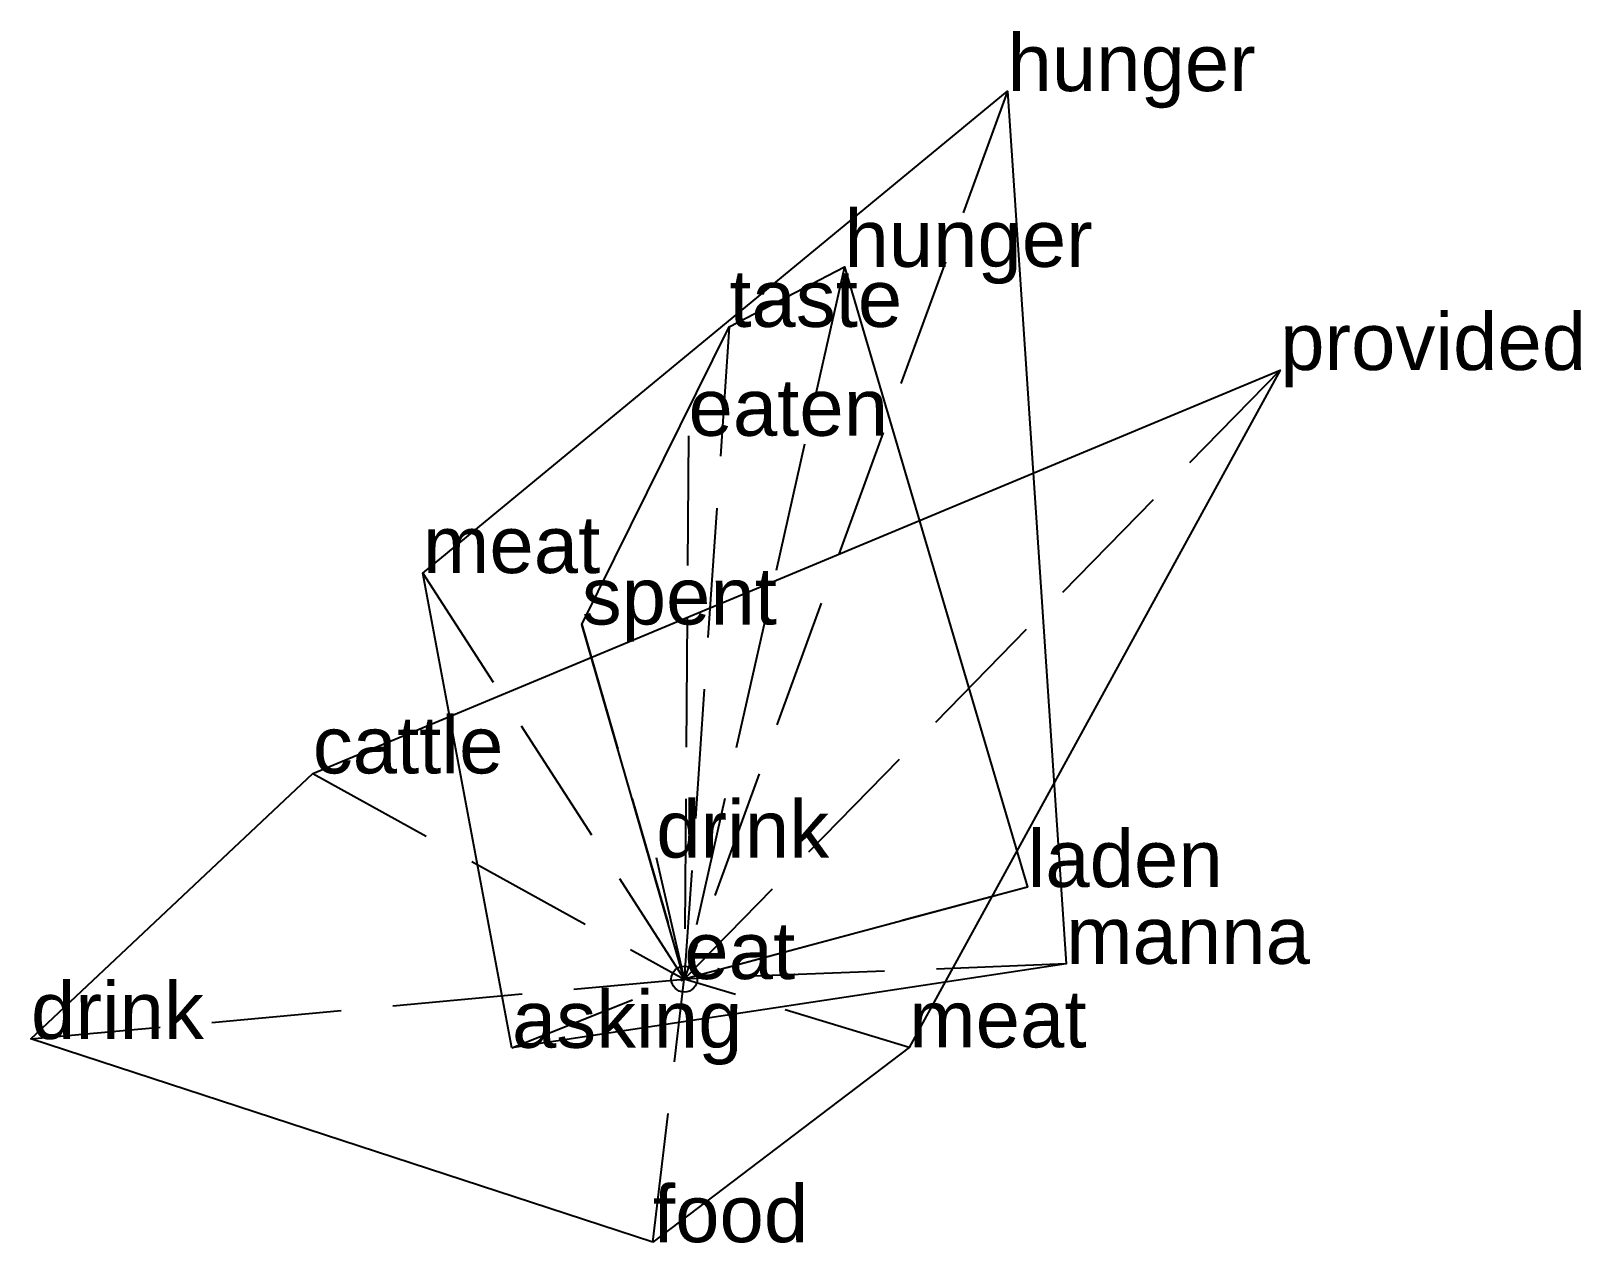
# Model space of a CAD drawing. Extents: x -1.26 to 1.73, y -0.51 to 1.83.
import ezdxf

# ---------------------------------------------------------------- set-up
doc = ezdxf.new("R2010")
doc.units = 0
doc.linetypes.add('DASHED2', pattern=[0.3, 0.25, -0.05])
for name, color, linetype in [('TEXT_nt', 1, 'CONTINUOUS'), ('TEXT_ot', 1, 'CONTINUOUS'), ('TEXT_q', 1, 'CONTINUOUS')]:
    doc.layers.add(name, color=color, linetype=linetype)
doc.styles.get("Standard").update_dxf_attribs({"font": 'arial.ttf'})

# ---------------------------------------------------------------- blocks, each defined once
blk = doc.blocks.new('ot-eat')
at = {"layer": 'LINES_ot', "linetype": 'DASHED2'}
for p in [(0.3085, 1.3727), (0.0867, 1.257), (0.0081, 1.0471), (-0.1974, 0.6834), (0.6614, 0.1773), (0, 0)]:
    blk.add_line(p, (0, 0), dxfattribs=at)
at = {"layer": 'ORIGIN_ot'}
blk.add_circle((0, 0), 0.025, dxfattribs=at)
at = {"layer": 'TEXT_ot'}
for s, p in [('hunger', (0.3085, 1.3727)), ('taste', (0.0867, 1.257)), ('eaten', (0.0081, 1.0471)), ('spent', (-0.1974, 0.6834)), ('laden', (0.6614, 0.1773)), ('eat', (0, 0))]:
    blk.add_text(s, height=0.11, dxfattribs=at).set_placement(p)
blk = doc.blocks.new('nt-eat')
at = {"layer": 'LINES_nt', "linetype": 'DASHED2'}
for p in [(0.6226, 1.7115), (-0.5035, 0.7825), (-0.0541, 0.2342), (-0.332, -0.1325), (0.7356, 0.0293), (0, 0)]:
    blk.add_line(p, (0, 0), dxfattribs=at)
at = {"layer": 'ORIGIN_nt'}
blk.add_circle((0, 0), 0.025, dxfattribs=at)
at = {"layer": 'TEXT_nt'}
for s, p in [('hunger', (0.6226, 1.7115)), ('meat', (-0.5035, 0.7825)), ('drink', (-0.0541, 0.2342)), ('eat', (0, 0)), ('manna', (0.7356, 0.0293)), ('asking', (-0.332, -0.1325))]:
    blk.add_text(s, height=0.11, dxfattribs=at).set_placement(p)
blk = doc.blocks.new('q-eat')
at = {"layer": 'LINES_q', "linetype": 'DASHED2'}
for p in [(1.1481, 1.1739), (-0.7157, 0.3964), (-1.2587, -0.1155), (-0.0603, -0.5072), (0, 0), (0.4333, -0.1318)]:
    blk.add_line(p, (0, 0), dxfattribs=at)
at = {"layer": 'ORIGIN_q'}
blk.add_circle((0, 0), 0.025, dxfattribs=at)
at = {"layer": 'TEXT_q'}
for s, p in [('provided', (1.1481, 1.1739)), ('cattle', (-0.7157, 0.3964)), ('eat', (0, 0)), ('drink', (-1.2587, -0.1155)), ('meat', (0.4333, -0.1318)), ('food', (-0.0603, -0.5072))]:
    blk.add_text(s, height=0.11, dxfattribs=at).set_placement(p)

msp = doc.modelspace()

# ---------------------------------------------------------------- linework, layer by layer
at = {"layer": 'OUTLINE_nt', "linetype": 'CONTINUOUS'}
msp.add_polyline3d([(-0.332, -0.1325, 0), (-0.5035, 0.7825, 0), (0.6226, 1.7115, 0), (0.7356, 0.0293, 0), (-0.332, -0.1325, 0)], close=True, dxfattribs=at)
at = {"layer": 'OUTLINE_ot', "linetype": 'CONTINUOUS'}
msp.add_polyline3d([(0, 0, 0), (-0.1974, 0.6834, 0), (0.0867, 1.257, 0), (0.3085, 1.3727, 0), (0.6614, 0.1773, 0), (0, 0, 0)], close=True, dxfattribs=at)
at = {"layer": 'OUTLINE_q', "linetype": 'CONTINUOUS'}
msp.add_polyline3d([(-0.0603, -0.5072, 0), (-1.2587, -0.1155, 0), (-0.7157, 0.3964, 0), (1.1481, 1.1739, 0), (0.4333, -0.1318, 0), (-0.0603, -0.5072, 0)], close=True, dxfattribs=at)

# ---------------------------------------------------------------- block references
for name in ['nt-eat', 'ot-eat', 'q-eat']:
    msp.add_blockref(name, (0, 0))

doc.saveas('drawing.dxf')
